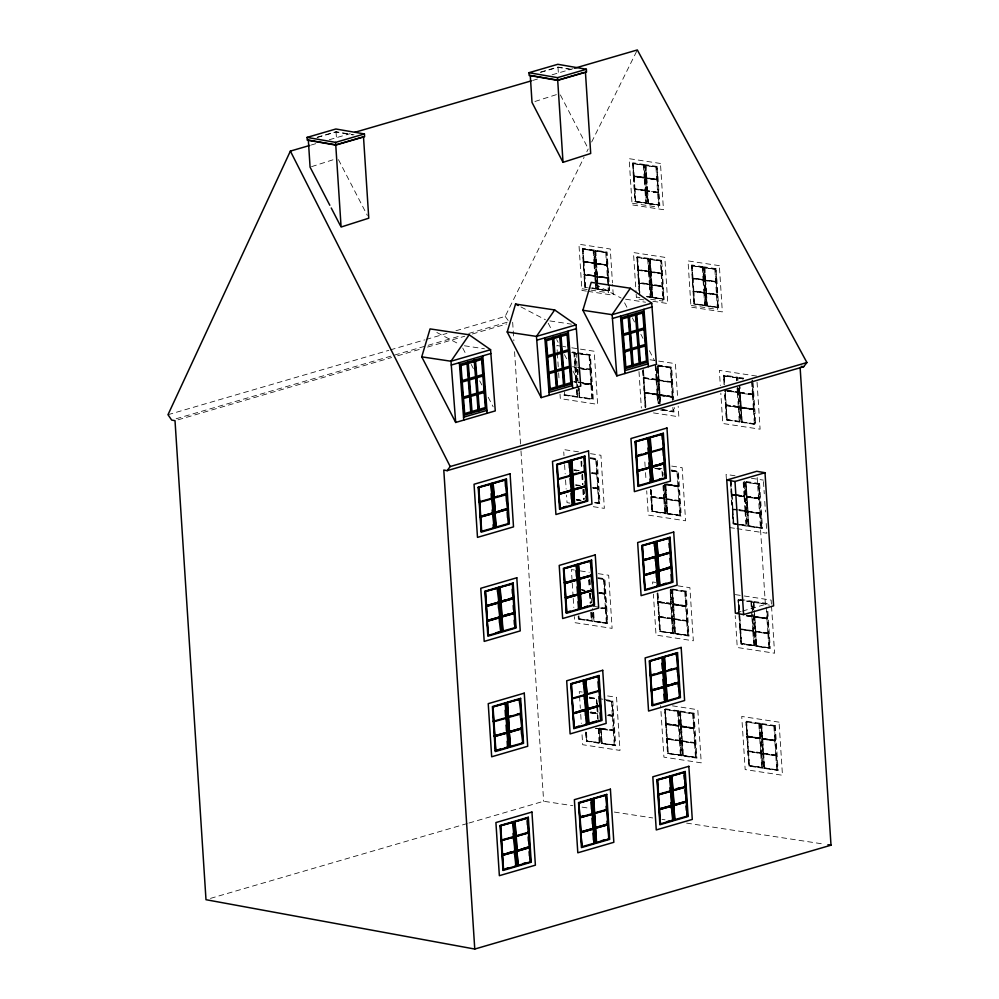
<?xml version="1.0" encoding="UTF-8"?>
<svg xmlns="http://www.w3.org/2000/svg" width="999" height="999" viewBox="0 0 999 999"><rect width="100%" height="100%" fill="white"/><g stroke="black" fill="none" stroke-linecap="round" stroke-linejoin="round"><path stroke-width="0.75" stroke-dasharray="5 3.75" d="M455.944 330.756L505.182 316.408L584.053 157.367M586.813 151.786L588.199 149.001M591.658 142.02L637.325 49.95M311.538 166.658L334.84 159.203M534.927 101.498L556.78 94.505M632.517 163.611L644.143 165.01L644.942 177.335L644.155 177.585L633.304 175.924L632.517 163.611L644.143 165.01M645.179 165.547L656.818 166.958L657.617 179.271L656.818 179.52L645.978 177.872L645.179 165.547L656.818 166.958M633.304 175.924L644.942 177.335M634.977 201.661L635.764 201.411L634.964 189.086L634.178 189.335L634.977 201.661L646.603 203.072L645.804 190.747L634.14 188.799L633.341 176.473L644.979 177.884L645.779 190.21L644.979 190.459L644.18 178.134L644.979 177.884M645.978 177.872L657.617 179.271M647.639 203.596L648.438 203.346L647.639 191.034L646.84 191.284L647.639 203.596L659.278 205.007L658.478 192.682L646.815 190.734L646.016 178.409L657.642 179.82L658.441 192.145L657.654 192.395M657.642 179.82L646.016 178.409M634.14 188.799L634.939 188.549L634.14 176.224M634.178 189.335L645.804 190.747M646.815 190.734L647.602 190.484L646.803 178.159M658.478 192.682L646.84 191.284M582.317 249.138L593.955 250.549L594.742 262.874L593.955 263.124L583.116 261.463L582.317 249.138L593.955 250.549M594.992 251.074L606.618 252.485L607.417 264.81L606.618 265.06L595.779 263.399L594.992 251.074L606.618 252.485M583.116 261.463L594.742 262.874M583.154 262.013L583.94 261.763L584.74 274.088L583.94 274.338L583.154 262.013L594.78 263.424L595.579 275.736L583.94 274.338M595.779 263.399L607.417 264.81M595.816 263.948L596.615 263.699L597.402 276.024L596.615 276.273L595.816 263.948L607.454 265.359L608.254 277.672L596.615 276.273M636.863 257.48L648.488 258.891L649.288 271.216L648.501 271.466L637.649 269.805L636.863 257.48L648.488 258.891M587.487 287.612L584.777 287.2L583.978 274.875L595.616 276.286L596.415 288.611L588.848 287.824M583.978 274.875L595.616 276.286M649.525 259.415L661.163 260.826L661.962 273.152L661.163 273.401L650.324 271.74L649.525 259.415L661.163 260.826M608.878 287.462L609.078 290.547L608.291 290.796L597.452 289.136L596.653 276.81L608.279 278.221L608.778 285.926M608.279 278.221L596.653 276.81M637.649 269.805L649.288 271.216M637.687 270.342L638.486 270.105L639.285 282.417L638.486 282.667L637.687 270.342L649.325 271.753L650.124 284.078L638.486 282.667M584.777 287.2L585.576 286.95L584.777 274.625M650.324 271.74L661.962 273.152M650.361 272.29L651.148 272.04L651.947 284.365L651.161 284.603L650.361 272.29L661.987 273.689L662.787 286.014L651.161 284.603M597.452 289.136L609.078 290.547M691.395 265.821L703.034 267.233L703.833 279.558L703.034 279.795L692.195 278.147L691.395 265.821L703.034 267.233M639.023 290.921L638.523 283.216L650.149 284.628L650.948 296.953L647.452 296.778M638.523 283.216L650.149 284.628M704.07 267.757L715.696 269.168L716.495 281.493L715.709 281.743L704.869 280.082L704.07 267.757L715.696 269.168M651.186 285.152L662.824 286.563L663.623 298.888L662.824 299.138L651.985 297.477L651.186 285.152L662.824 286.563M692.195 278.147L703.833 279.558M692.232 278.684L693.019 278.434L693.818 290.759L693.031 291.009L692.232 278.684L703.858 280.095L704.657 292.42L693.031 291.009M704.869 280.082L716.495 281.493M704.894 280.619L705.694 280.369L706.493 292.695L705.694 292.944L704.894 280.619L716.533 282.03L717.332 294.355L705.694 292.944M651.985 297.477L663.623 298.888M693.056 291.558L704.695 292.957L705.494 305.282L704.695 305.532L693.855 303.883L693.056 291.558L704.695 292.957M705.731 293.494L717.369 294.905L718.156 307.217L717.369 307.467L706.53 305.819L705.731 293.494L717.369 294.905M693.855 303.883L705.494 305.282M706.53 305.819L718.156 307.217M574.75 352.909L573.95 353.159L574.875 367.32L575.661 367.07L574.75 352.909L571.878 352.472M576.96 366.233L576.66 353.321L576.935 357.58M576.136 353.496L589.835 355.219L590.746 369.38L578.483 367.869M575.699 367.694L574.912 367.944L575.824 382.118L576.623 381.868L575.699 367.694L572.577 367.345M581.393 368.943L590.784 370.005L591.708 384.165L579.432 382.667M575.874 382.742L576.66 382.492L577.022 388.149M583.778 383.953L591.745 384.79L592.657 398.963L578.958 397.24L592.657 398.963M577.572 396.653L563.873 394.93L577.572 396.653L577.122 389.573M670.279 367.882L671.066 367.632L671.977 381.805L671.191 382.055L658.279 380.082L657.367 365.909L670.279 367.882L671.191 382.055M642.744 370.691L643.206 377.772L643.993 377.522L643.443 369.018M643.244 378.396L644.03 378.146L644.954 392.307L644.155 392.557L643.244 378.396L656.942 380.119L657.854 394.28L644.155 392.557M643.206 377.772L656.905 379.495L656.081 366.745M658.279 380.082L659.078 379.832L658.166 365.659L671.066 367.632M658.329 380.706L659.115 380.457L660.039 394.617L659.24 394.867L658.329 380.706L672.027 382.43L672.939 396.591L659.24 394.867M645.117 407.355L644.205 393.181L644.992 392.932L657.891 394.905L658.441 403.409M644.205 393.181L657.891 394.905M659.827 403.983L659.278 395.492L660.077 395.242L672.976 397.215L673.164 400.05M724.075 384.528L723.526 376.024L724.312 375.774L737.225 377.747L737.399 380.582M659.278 395.492L672.976 397.215M723.526 376.024L737.225 377.747M661.625 409.877L673.101 411.625L673.9 411.376L673.626 407.13M728.746 390.846L738.136 391.92L737.861 387.662M727.347 391.258L738.174 392.545L739.098 406.705L725.399 404.982L724.475 390.821M739.248 388.249L739.522 392.495L740.309 392.245L739.947 386.576M739.56 393.119L740.359 392.869L741.27 407.043L740.484 407.28L739.56 393.119L753.258 394.842L754.17 409.016L740.484 407.28M739.522 392.495L753.221 394.218L752.297 380.057M725.399 404.982L739.098 406.705M725.436 405.606L739.135 407.33L740.047 421.491L739.26 421.74L726.348 419.767L725.436 405.606L739.135 407.33M740.521 407.917L754.22 409.64L755.132 423.801L754.345 424.051L741.433 422.077L740.521 407.917L754.22 409.64M590.034 458.616L596.553 459.24L597.477 473.401L592.382 472.989M726.348 419.767L740.047 421.491M741.433 422.077L755.132 423.801M592.419 473.613L597.514 474.026L598.426 488.199L593.331 487.787M593.381 488.411L598.463 488.823L599.388 502.984L594.293 502.572M671.266 471.029L677.797 471.665L678.708 485.826L665.009 484.103M665.047 484.727L678.746 486.451L679.67 500.611L678.87 500.861L665.971 498.888L665.047 484.727L678.746 486.451M650.424 489.498L650.886 496.578L651.673 496.341L651.223 489.248M650.923 497.202L651.723 496.965L652.634 511.126L651.847 511.376L650.923 497.202L664.622 498.938L665.534 513.099L651.847 511.376M650.886 496.578L664.585 498.314L663.761 485.564M665.971 498.888L666.758 498.638L665.846 484.478M666.008 499.512L666.795 499.263L667.719 513.436L666.92 513.673L666.008 499.512L679.707 501.236L680.619 515.409L666.92 513.673M745.329 482.355L759.028 484.078L759.952 498.239L759.153 498.489L746.253 496.515L745.329 482.355L759.028 484.078M730.244 480.044L731.168 494.218L744.867 495.941L743.943 481.768L743.156 482.017L744.068 496.191L738.336 495.304M737.212 509.415L732.117 509.003L731.206 494.842L744.904 496.565L745.816 510.726L739.297 510.102M744.068 496.191L744.867 495.941M738.373 495.941L744.904 496.565M746.253 496.515L759.952 498.239M746.29 497.14L759.989 498.863L760.901 513.036L760.114 513.286L747.202 511.313L746.29 497.14L759.989 498.863M737.262 510.039L732.167 509.627L733.079 523.788L746.777 525.524L745.866 511.351L738.686 510.252M739.335 510.726L745.866 511.351M747.202 511.313L748.001 511.063L747.077 496.89M747.24 511.938L748.039 511.688L748.95 525.849L748.164 526.098L747.24 511.938L760.938 513.661L761.862 527.822L748.164 526.098M733.079 523.788L738.174 524.2M597.789 578.596L604.32 579.233L605.232 593.394L598.701 592.769M598.738 593.394L605.269 594.018L606.193 608.179L601.098 607.779M601.136 608.403L606.231 608.803L607.142 622.976L593.443 621.253L607.142 622.976M578.184 616.108L578.359 618.943L592.057 620.666L591.508 612.162M671.852 589.922L672.652 589.672L673.563 603.846L672.777 604.083L671.852 589.922L685.551 591.645L686.463 605.819L672.777 604.083M578.359 618.943L592.057 620.666M657.142 593.281L657.692 601.785L671.39 603.508L670.466 589.348M657.729 602.409L671.428 604.133L672.339 618.294L671.553 618.543L658.641 616.57L657.729 602.409L671.428 604.133M657.692 601.785L671.39 603.508M672.814 604.72L686.513 606.443L687.424 620.604L686.638 620.854L673.726 618.881L672.814 604.72L686.513 606.443M658.641 616.57L659.44 616.321L658.516 602.16M658.691 617.195L659.477 616.945L660.389 631.118L659.602 631.368L658.691 617.195L672.377 618.918L673.301 633.091L659.602 631.368M673.726 618.881L674.525 618.631L673.601 604.47M673.763 619.505L674.562 619.255L675.474 633.416L674.687 633.666L673.763 619.505L687.462 621.228L688.386 635.389L674.687 633.666M738.748 611.376L738.011 600.037L738.798 599.787L739.622 612.537M738.011 600.037L751.71 601.76L752.434 613.099M753.546 609.427L753.096 602.347L753.883 602.097L754.345 609.178M748.963 615.734L752.622 615.933M746.141 615.921L752.659 616.558L753.583 630.719L739.884 628.995L738.96 614.835M767.707 618.231L754.008 616.508L767.707 618.231L767.244 611.151M754.045 617.132L767.744 618.856L768.668 633.029L767.869 633.279L754.969 631.293L754.045 617.132L767.744 618.856M739.884 628.995L740.671 628.746L739.76 614.585M739.922 629.62L740.709 629.37L741.633 643.531L740.833 643.781L739.922 629.62L753.621 631.343L754.532 645.504L740.833 643.781M754.969 631.293L755.756 631.056L754.844 616.883M755.007 631.93L755.793 631.68L756.718 645.841L755.918 646.091L755.007 631.93L768.706 633.653L769.617 647.814L755.918 646.091M589.16 698.126L596.865 699.063M607.117 700.873L612.212 701.286L613.124 715.446L608.029 715.034M590.084 712.287L598.039 713.136L597.764 708.89M590.122 712.924L598.089 713.761L590.909 712.674M608.066 715.659L613.161 716.071L614.085 730.232L600.387 728.508L601.173 728.259M595.379 728.371L599.038 728.558L599.949 742.719L599.163 742.969L586.263 740.996L585.614 731.081M664.66 709.677L665.459 709.427L666.37 723.588L665.584 723.838L664.66 709.677L678.358 711.4L679.283 725.561L665.584 723.838M602.135 743.056L601.211 728.883L600.424 729.133L614.123 730.856L615.034 745.029L601.336 743.306L615.034 745.029M586.263 740.996L599.949 742.719M679.745 711.975L680.544 711.725L681.455 725.898L680.669 726.148L679.745 711.975L693.443 713.698L694.367 727.871L680.669 726.148M665.621 724.462L679.32 726.186L680.232 740.346L679.445 740.596L666.533 738.623L665.621 724.462L679.32 726.186M680.706 726.773L694.405 728.496L695.316 742.657L694.53 742.906L681.618 740.933L680.706 726.773L694.405 728.496M666.533 738.623L667.332 738.373L666.408 724.213M666.583 739.248L667.369 738.998L668.281 753.171L667.494 753.421L666.583 739.248L680.282 740.971L681.193 755.144L667.494 753.421M681.618 740.933L682.417 740.684L681.493 726.523M681.655 741.558L682.454 741.308L683.366 755.469L682.579 755.719L681.655 741.558L695.354 743.281L696.278 757.442L682.579 755.719M745.903 722.09L746.69 721.84L747.614 736.013L746.815 736.263L745.903 722.09L759.602 723.813L760.514 737.986L746.815 736.263M760.988 724.4L761.775 724.15L762.687 738.311L761.9 738.561L760.988 724.4L774.687 726.123L775.599 740.284L761.9 738.561M746.852 736.887L760.551 738.611L761.475 752.771L760.676 753.021L747.776 751.048L746.852 736.887L760.551 738.611M761.937 739.185L775.636 740.908L776.56 755.082L775.761 755.331L762.861 753.358L761.937 739.185L775.636 740.908M747.776 751.048L748.563 750.798L747.652 736.638M747.814 751.673L748.613 751.423L749.525 765.584L748.726 765.833L747.814 751.673L761.513 753.396L762.424 767.557L748.726 765.833M762.861 753.358L763.648 753.109L762.736 738.935M762.899 753.983L763.686 753.733L764.61 767.894L763.81 768.144L762.899 753.983L776.598 755.706L777.509 769.867L763.81 768.144M317.32 137.188L336.051 131.731L354.083 134.865M540.696 72.065L557.991 67.033L573.014 69.643M317.083 137.512L336.051 131.993L352.822 134.902M540.484 72.39L557.991 67.283L573.239 69.93M311.313 144.992L315.796 143.681M329.258 139.76L350.187 133.654M532.642 80.469L538.623 78.721M552.085 74.8L573.014 68.694M167.994 414.71L388.798 350.337M390.297 349.9L424.612 339.897M426.098 339.46L446.99 333.366M176.136 418.756L459.802 336.064M468.768 333.454L507.579 322.128M178.009 419.817L391.645 357.53M397.627 355.781L421.528 348.813M427.51 347.078L464.86 336.188M472.327 334.003L506.693 323.988M736.8 612.762L741.083 611.513M742.519 611.088L765.384 604.42L769.505 605.144M210.477 898.388L467.445 823.476M468.943 823.039L543.643 801.26L572.839 805.718M625.561 299.2L645.566 302.21M549.875 320.929L571.428 324.163M464.398 345.766L484.415 348.776M633.341 176.473L644.18 178.134M645.779 190.21L634.665 188.636L633.878 176.311L644.717 177.959L645.504 190.285M658.441 192.145L647.34 190.572L646.54 178.247L657.379 179.907L658.179 192.22M635.764 201.411L646.603 203.072M648.438 203.346L659.278 205.007M632.429 203.234L658.553 207.23L655.918 166.458M594.78 263.424L583.678 261.838L584.477 274.163L595.579 275.736M607.454 265.359L596.341 263.786L597.14 276.099L608.254 277.672M649.325 271.753L638.224 270.18L639.01 282.505L650.124 284.078M661.987 273.689L650.886 272.115L651.685 284.44L662.787 286.014M703.858 280.095L692.757 278.521L693.556 290.846L704.657 292.42M716.533 282.03L705.431 280.457L706.231 292.782L717.332 294.355M592.345 287.987L596.415 288.611M646.89 296.328L650.948 296.953M592.082 288.074L596.153 288.686L595.354 276.373L584.515 274.713L585.302 287.038M646.628 296.403L650.686 297.028L649.887 284.703L639.048 283.054L639.847 295.367M592.507 288.549L596.965 289.235L594.442 250.087L582.554 248.264L585.089 287.412M647.052 296.89L651.51 297.565L648.975 258.429L637.087 256.606L639.622 295.754M582.242 288.773L608.366 292.769L605.719 251.998M636.775 297.115L639.847 297.577M650.611 299.225L662.899 301.111L660.264 260.327M691.32 305.457L717.444 309.44L714.809 268.669M586.388 291.109L581.918 290.434L578.933 244.218L610.277 249.013L612.462 282.904M587.887 291.346L613.261 295.217L612.562 284.44M643.918 299.912L636.45 298.763L636.163 294.143M652.871 301.273L667.807 303.559L664.81 257.342L633.466 252.56L636.063 292.607M561.351 346.216L556.88 345.542L557.267 351.611M562.849 346.453L565.834 346.903M571.803 347.814L594.193 351.236L597.627 404.358L560.314 398.651L560.014 394.106M650.049 359.777L675.424 363.661L677.684 398.564M756.668 376.086L719.342 370.379L720.329 385.552M572.502 351.948L575.324 352.385L577.634 388.062M577.672 352.734L590.409 354.682L593.319 399.675L579.17 397.515L578.234 385.901M657.504 364.947L671.653 367.108L673.751 399.687M738.736 377.36L745.816 378.446M581.231 353.896L589.835 355.219M743.706 378.746L738.611 378.334L742.906 378.983M571.615 352.56L574.487 352.997L575.399 367.157M580.956 353.983L589.56 355.294L590.484 369.468M739.135 378.171L743.431 378.821M572.527 366.72L575.661 367.07M577.572 367.495L590.746 369.38M656.905 379.495L643.731 377.61L643.181 369.106M671.977 381.805L658.816 379.907L657.891 365.746L670.804 367.719L671.715 381.88M726.66 390.159L738.136 391.92M753.221 394.218L740.047 392.332L739.685 386.663M581.918 368.768L590.784 370.005M656.942 380.119L643.768 378.234L644.692 392.395L657.592 394.368L656.68 380.207M672.027 382.43L658.853 380.532L659.765 394.705L672.677 396.678L671.753 382.505M738.174 392.545L725.012 390.646L725.923 404.82L738.823 406.793L737.911 392.619M753.258 394.842L740.084 392.957L741.008 407.117L753.908 409.091L752.996 394.93M573.751 381.431L576.623 381.868M578.796 382.192L591.708 384.165M644.954 392.307L657.854 394.28M660.039 394.617L672.939 396.591M741.27 407.043L754.17 409.016M578.533 382.28L591.433 384.253L590.521 370.092M573.788 382.055L576.66 382.492M583.141 383.479L591.745 384.79M582.879 383.566L591.483 384.877L592.395 399.038L579.495 397.065L578.945 388.574M662.424 409.627L673.9 411.376M564.41 394.767L577.31 396.74L576.86 389.647M662.162 409.702L673.626 411.463L673.351 407.217M564.085 395.204L578.234 397.377L577.734 389.61M660.414 409.94L674.562 412.1L674.263 407.442M653.483 412.899L678.858 416.783L678.171 406.156M578.533 451.848L563.598 449.562L563.998 455.631M590.471 453.671L600.923 455.269L604.358 508.379L592.407 506.555M671.703 466.083L682.155 467.682L685.589 520.804L648.276 515.097L646.703 490.821M735.027 475.774L726.073 474.4L726.373 478.958M751.448 478.284L763.386 480.107M590.059 457.629L597.14 458.703L600.049 503.708L594.393 502.834M659.053 468.169L661.875 468.606M671.303 470.042L678.371 471.128L681.281 516.121L667.132 513.961L665.234 484.478M590.821 458.366L596.553 459.24M655.544 468.256L661.276 469.13M672.052 470.779L677.797 471.665M590.559 458.441L596.291 459.328L597.215 473.489L591.47 472.614M655.282 468.344L662.449 469.43M671.79 470.866L677.534 471.74L678.446 485.901L665.534 483.928M654.745 468.506L661.912 469.605L662.374 476.685M573.788 469.78L579.52 470.654M591.733 472.527L597.477 473.401M665.809 483.853L678.708 485.826M574.962 470.079L579.258 470.741M574.425 470.254L577.297 470.691M731.168 494.218L736.9 495.092M573.826 470.404L576.698 470.841M591.783 473.151L597.514 474.026M591.508 473.239L597.252 474.113L598.164 488.274M731.206 494.842L736.937 495.716M575.911 484.877L580.481 485.452M592.694 487.312L598.426 488.199M664.585 498.314L651.41 496.416L650.961 489.335M679.67 500.611L666.495 498.726L665.584 484.552L678.483 486.538L679.407 500.699M738.648 509.627L745.816 510.726M760.901 513.036L747.739 511.138L746.815 496.978L759.727 498.951L760.639 513.111M575.387 485.039L579.682 485.701M576.223 485.414L579.083 485.851M592.469 488.024L598.463 488.823M664.622 498.938L651.448 497.04L652.372 511.213L665.272 513.186L664.36 499.013M679.707 501.236L666.533 499.35L667.457 513.511L680.356 515.484L679.445 501.323M760.938 513.661L747.776 511.763L748.688 525.936L761.6 527.909L760.676 513.736M577.135 499.575L580.007 500.024M595.079 502.322L599.388 502.984M652.634 511.126L665.534 513.099M667.719 513.436L680.619 515.409M739.61 524.425L746.777 525.524M748.95 525.849L761.862 527.822M576.873 499.662L581.168 500.324M594.817 502.41L599.125 503.071L598.201 488.898M737.911 524.288L733.603 523.626L732.692 509.465M739.347 524.5L746.515 525.599L745.591 511.438M576.336 499.825L580.644 500.487M576.473 500.099L580.719 500.749M570.017 503.134L567.032 502.672L566.545 495.092M729.507 527.522L735.476 528.434M736.975 528.658L766.832 533.229L766.046 521.078M574.35 570.004L571.366 569.555L572.14 581.693M580.319 570.916L589.273 572.29M598.226 573.651L608.678 575.249L612.112 628.371L574.8 622.664L574.4 616.595M655.581 582.429L652.597 581.967L652.797 585.002M677.971 585.851L689.909 587.674L693.343 640.796L656.031 635.089L653.383 594.105M735.326 594.617L742.794 595.754M744.28 595.991L771.153 600.099L771.44 604.645M597.827 577.622L604.894 578.696L607.804 623.688L593.656 621.528L592.619 608.503M767.369 603.533L753.221 601.373L753.92 612.237M598.314 578.433L604.32 579.233M685.551 591.645L672.377 589.76L673.301 603.92L686.201 605.894L685.289 591.733M751.71 601.76L738.536 599.875L739.272 611.201M753.096 602.347L766.795 604.07L753.621 602.185L754.083 609.265M581.543 589.772L584.415 590.209M599.5 592.519L605.232 593.394M673.563 603.846L686.463 605.819M581.281 589.86L584.153 590.297M599.238 592.594L604.969 593.481L604.058 579.308M749.487 615.571L752.359 616.008L752.085 611.763M582.192 590.234L585.052 590.684M599.537 593.144L605.269 594.018M746.927 615.671L752.659 616.558M599.275 593.219L605.007 594.105L605.918 608.266M746.665 615.759L752.397 616.633L753.321 630.806M593.019 606.293L606.193 608.179M672.339 618.294L659.178 616.408L658.254 602.247L671.166 604.22L672.077 618.381M687.424 620.604L674.25 618.718L673.338 604.545L686.251 606.518L687.162 620.691M753.583 630.719L740.409 628.833L739.497 614.66M768.668 633.029L755.494 631.131L754.582 616.97L767.482 618.943L768.393 633.104M600.224 608.016L606.231 608.803M672.377 618.918L659.215 617.032L660.127 631.193L673.039 633.166L672.115 619.005M687.462 621.228L674.3 619.343L675.212 633.503L688.111 635.476L687.2 621.316M753.621 631.343L740.446 629.457L741.37 643.618L754.27 645.591L753.358 631.43M768.706 633.653L755.531 631.755L756.443 645.928L769.355 647.901L768.443 633.728M660.389 631.118L673.301 633.091M675.474 633.416L688.386 635.389M741.633 643.531L754.532 645.504M756.718 645.841L769.617 647.814M582.242 692.057L579.258 691.608L579.445 694.642M607.617 695.941L616.57 697.302L620.004 750.424L582.692 744.717L581.905 732.579M672.427 705.843L697.801 709.727L701.248 762.849L663.923 757.142L660.589 705.544M589.223 697.152L596.291 698.226M598.638 698.588L602.884 699.238M604.295 699.45L612.787 700.749L615.696 745.741L601.548 743.581L600.549 728.071M589.697 697.964L597.127 698.975M606.206 700.486L612.212 701.286M678.358 711.4L665.197 709.502L666.108 723.676L679.02 725.649L678.096 711.475M693.443 713.698L680.282 711.812L681.193 725.973L694.093 727.946L693.181 713.786M759.602 723.813L746.428 721.927L747.352 736.088L760.251 738.061L759.34 723.9M774.687 726.123L761.513 724.238L762.424 738.398L775.336 740.371L774.412 726.211M590.871 712.05L598.039 713.136M608.828 714.784L613.124 715.446M666.37 723.588L679.283 725.561M681.455 725.898L694.367 727.871M747.614 736.013L760.514 737.986M762.687 738.311L775.599 740.284M590.609 712.125L597.777 713.224L597.315 706.143M608.553 714.872L612.862 715.534L611.95 701.36M607.429 715.197L613.161 716.071M590.646 712.749L597.814 713.848L598.189 719.517M608.603 715.496L612.899 716.158L613.823 730.319M600.911 728.346L614.085 730.232M680.232 740.346L667.07 738.461L666.146 724.3L679.058 726.273L679.969 740.434M695.316 742.657L682.142 740.771L681.231 726.598L694.143 728.571L695.054 742.744M761.475 752.771L748.301 750.886L747.389 736.713L760.289 738.686L761.213 752.859M776.56 755.082L763.386 753.184L762.474 739.023L775.374 740.996L776.285 755.157M595.904 728.196L599.038 728.558M614.123 730.856L600.948 728.97L601.873 743.131L614.772 745.104L613.861 730.943M680.282 740.971L667.107 739.085L668.019 753.246L680.931 755.219L680.007 741.058M695.354 743.281L682.192 741.395L683.104 755.556L696.016 757.529L695.092 743.368M761.513 753.396L748.338 751.51L749.262 765.671L762.162 767.644L761.25 753.483M776.598 755.706L763.423 753.808L764.347 767.981L777.247 769.954L776.335 755.781M668.281 753.171L681.193 755.144M683.366 755.469L696.278 757.442M749.525 765.584L762.424 767.557M764.61 767.894L777.509 769.867M582.067 807.13L589.747 808.303M614.335 812.062L652.747 817.944M661.975 819.342L665.047 819.817M686.563 823.101L824.862 844.255M595.292 284.49L621.116 298.027M520.966 306.93L545.442 319.755M436.85 332.48L459.965 344.593M505.182 316.408L509.078 321.703M560.389 94.942L587.874 148.039M624.6 302.834L627.434 308.304M632.379 317.869L634.502 321.978M640.871 334.278L642.994 338.374M649.362 350.674L654.308 360.239M548.214 323.201L551.748 330.032M556.705 339.598L558.116 342.332M564.485 354.633L566.608 358.741M572.964 371.041L577.922 380.607M462.737 348.039L466.271 354.87M471.228 364.435L473.351 368.544M479.707 380.844L481.83 384.94M488.199 397.24L493.156 406.805M338.461 159.64L367.357 215.472M757.055 382.155L760.102 429.195L722.776 423.489L720.816 393.144M763.486 481.618L764.272 493.768M764.759 501.348L765.459 511.975M771.54 606.168L774.587 653.209L737.274 647.502L735.202 615.634M753.084 382.629L755.793 424.525L741.645 422.352L739.335 386.675M767.869 611.301L770.279 648.538L756.131 646.365L754.02 613.786M752.035 380.144L752.959 394.305M766.982 611.238L767.444 618.319L754.532 616.346L754.17 610.676M751.598 381.718L752.422 394.468M752.472 395.092L753.383 409.265M753.421 409.89L754.345 424.051M758.241 484.328L759.153 498.489M759.19 499.113L760.114 513.286M760.152 513.911L761.063 528.071M766.183 607.155L766.907 618.481M766.957 619.105L767.869 633.279M767.906 633.903L768.83 648.064M773.888 726.373L774.812 740.534M774.849 741.158L775.761 755.331M775.798 755.956L776.722 770.117M757.167 477.485L765.384 604.42M741.308 407.667L742.232 421.828M746.128 482.105L747.04 496.266M754.432 610.589L754.794 616.258M737.999 380.319L737.799 377.222L723.651 375.062L724.25 384.365M738.511 388.087L740.709 422.215L726.56 420.055L724.762 392.12M744.53 481.243L747.439 526.236L733.291 524.075L730.681 483.741M737.137 380.669L736.962 377.834L724.05 375.861L724.6 384.353M737.599 387.749L737.874 391.995M743.681 481.855L744.605 496.016L731.693 494.043L730.781 479.882M745.554 510.814L744.642 496.64L731.73 494.667L732.654 508.841M751.448 601.848L751.997 610.339M736.425 377.997L736.613 380.831M737.075 387.912L737.349 392.157M737.387 392.794L738.298 406.955M738.336 407.58L739.26 421.74M744.118 496.815L745.029 510.976M745.067 511.6L745.978 525.761M750.911 602.01L751.46 610.514M751.56 611.925L751.835 616.171M751.872 616.808L752.784 630.968M752.821 631.593L753.745 645.754M758.803 724.063L759.727 738.236M759.764 738.86L760.676 753.021M760.726 753.646L761.638 767.806M724.312 375.774L724.862 384.278M725.274 390.572L726.186 404.732M726.223 405.357L727.147 419.518M731.043 479.795L731.955 493.968M732.005 494.592L732.916 508.753M732.954 509.378L733.865 523.538M739.148 614.585L738.136 599.075L752.284 601.236L755.194 646.228L741.046 644.068L739.248 616.133M716.271 282.118L717.07 294.443M704.857 267.507L705.656 279.832M706.518 293.244L707.317 305.569M703.596 280.182L704.395 292.507M702.235 267.482L703.034 279.795M703.071 280.344L703.87 292.67M703.908 293.207L704.695 305.532M692.195 265.572L692.981 277.897M693.855 291.308L694.655 303.634M672.901 400.124L672.714 397.302L659.815 395.329L660.364 403.821M671.228 382.679L672.152 396.84M672.19 397.465L672.364 400.299M672.827 407.38L673.101 411.625M676.997 471.903L677.921 486.076M677.959 486.7L678.87 500.861M678.908 501.486L679.832 515.646M684.765 591.895L685.676 606.068M685.714 606.693L686.638 620.854M686.675 621.478L687.587 635.639M692.657 713.948L693.568 728.121M693.606 728.746L694.53 742.906M694.567 743.531L695.479 757.692M661.725 273.776L662.524 286.101M645.978 165.297L646.765 177.622M660.077 395.242L660.626 403.746M657.604 366.496L660.002 403.733M650.324 259.166L651.111 271.491M651.985 284.902L652.784 297.227M656.768 367.907L659.078 403.584M664.298 484.34L666.208 513.823L652.047 511.65L650.649 489.935M671.053 588.811L673.963 633.803L659.815 631.643L657.305 592.857M643.356 165.26L644.155 177.585M645.017 190.996L645.816 203.321M662.899 472.19L663.074 475.024M655.719 365.409L656.63 379.583M658.179 403.496L657.629 394.992L644.73 393.019L645.641 407.18M662.624 472.265L662.899 476.523M663.498 485.639L664.323 498.389M649.063 271.84L649.85 284.166M655.194 365.584L656.106 379.745M656.143 380.369L657.067 394.53M657.105 395.154L657.654 403.658M662.961 485.814L663.786 498.551M663.836 499.175L664.747 513.349M670.591 603.758L670.204 589.422L671.128 603.596L658.216 601.623L657.667 593.119M670.629 604.383L671.553 618.543M671.59 619.168L672.502 633.341M677.572 711.65L678.483 725.811M678.533 726.435L679.445 740.596M679.482 741.221L680.394 755.394M647.702 259.141L648.501 271.466M648.526 272.003L649.325 284.328M649.362 284.877L650.162 297.19M633.304 163.361L634.103 175.687M637.649 257.23L638.448 269.555M639.31 282.967L639.909 292.207M644.992 392.932L645.903 407.105M657.929 593.031L658.478 601.535M642.919 370.392L645.329 407.629M638.998 371.616L641.346 408.042M644.842 461.975L645.129 466.533M645.529 472.602L646.016 480.194M607.192 265.434L607.979 277.759M608.316 282.929L608.016 278.309L597.177 276.648L597.976 288.973L608.816 290.634L608.416 284.465M595.779 250.836L596.578 263.149M597.439 276.561L598.239 288.886M597.365 283.329L595.217 250.212L607.105 252.023L609.64 291.171L597.752 289.348L597.464 284.84M594.517 263.499L595.317 275.824M593.156 250.799L593.955 263.124M593.993 263.661L594.792 275.986M594.817 276.536L595.616 288.861M583.104 248.888L583.903 261.214M605.968 608.891L606.88 623.051L593.98 621.078L593.431 612.587M589.035 355.469L589.959 369.63M589.997 370.254L590.909 384.415M590.946 385.04L591.87 399.213M595.766 459.49L596.678 473.651M596.715 474.275L597.639 488.436M597.677 489.073L598.588 503.234M603.521 579.482L604.445 593.643M604.482 594.268L605.394 608.428M605.431 609.053L606.356 623.226M611.413 701.535L612.337 715.696M612.375 716.32L613.286 730.481M613.324 731.106L614.248 745.279M577.971 369.443L578.159 372.277M579.208 388.486L579.757 396.99M593.693 612.499L594.243 621.003M577.709 369.53L578.171 376.611M557.991 67.283L558.491 75.012M577.36 369.593L578.009 382.442M584.165 488.986L584.465 493.643M590.022 579.495L590.621 588.811M591.221 598.114L591.52 602.772M592.12 612.075L592.719 621.39L578.571 619.218L578.371 616.121M599.612 727.921L600.624 743.443L586.463 741.27L585.864 731.967M581.755 461.188L581.93 464.011M582.617 474.55L583.166 483.054M583.566 489.348L584.215 499.263M589.422 579.757L589.972 588.249M590.284 593.131L590.921 603.046M597.402 703.221L597.677 707.479M575.436 367.782L576.361 381.943M581.48 461.263L581.942 468.344M582.355 474.637L582.991 484.552M583.304 489.423L583.953 499.338M589.148 579.832L589.697 588.336M590.022 593.206L590.659 603.121M591.246 612.25L591.795 620.754L578.896 618.781L578.708 615.946M596.952 700.474L597.227 704.72M598.776 728.633L599.687 742.806L586.788 740.833L586.238 732.329M576.323 389.822L576.785 396.903M580.956 461.426L581.505 469.93M581.818 474.8L582.467 484.715M582.779 489.597L583.416 499.512M588.623 580.007L589.173 588.498M589.485 593.381L590.134 603.296M590.721 612.412L591.271 620.916M596.328 699.225L596.703 704.894M596.79 706.305L597.252 713.386M597.29 714.01L597.652 719.68M598.251 728.808L599.163 742.969M564.485 391.845L564.672 394.68M578.97 615.859L579.158 618.693M586.5 732.242L587.05 740.746M557.367 353.122L558.254 366.783M558.641 372.852L559.028 378.921M564.585 464.735L565.172 473.838M565.559 479.907L566.158 489.023M572.24 583.204L573.126 596.865M573.226 598.389L573.813 607.492M579.545 696.153L580.332 708.291M580.731 714.372L581.318 723.476M512.662 322.252L513.873 340.834M514.572 351.685L520.579 444.642M520.979 450.836L543.643 801.26M336.051 131.993L336.551 139.723M660.464 163.474L629.12 158.679L632.105 204.895L663.461 209.69L660.464 163.474M644.63 164.548L632.742 162.737L635.277 201.873L647.165 203.696L644.63 164.548M657.305 166.483L645.416 164.673L647.951 203.821L659.827 205.632L657.305 166.483M643.88 165.097L633.041 163.436L633.841 175.762L644.68 177.422L643.88 165.097M656.555 167.033L645.704 165.372L646.503 177.697L657.342 179.358L656.555 167.033M645.541 190.834L634.702 189.173L635.501 201.498L646.341 203.159L645.541 190.834M658.216 192.77L647.377 191.109L648.176 203.434L659.015 205.095L658.216 192.77M719.355 265.684L688.011 260.889L690.996 307.105L722.339 311.9L719.355 265.684M661.65 260.364L649.762 258.541L652.297 297.69L664.173 299.513L661.65 260.364M703.521 266.77L691.633 264.947L694.168 304.096L706.056 305.906L703.521 266.77M716.183 268.706L704.307 266.883L706.83 306.031L718.718 307.842L716.183 268.706M593.681 250.637L582.842 248.976L583.641 261.301L594.48 262.962L593.681 250.637M606.356 252.572L595.516 250.911L596.316 263.237L607.155 264.897L606.356 252.572M648.226 258.978L637.387 257.317L638.186 269.643L649.025 271.291L648.226 258.978M660.901 260.914L650.049 259.253L650.849 271.578L661.688 273.239L660.901 260.914M702.772 267.307L691.932 265.659L692.719 277.972L703.558 279.633L702.772 267.307M715.434 269.243L704.595 267.595L705.394 279.92L716.233 281.568L715.434 269.243M662.562 286.638L651.723 284.99L652.522 297.315L663.361 298.963L662.562 286.638M704.432 293.044L693.593 291.383L694.392 303.708L705.232 305.369L704.432 293.044M717.095 294.98L706.256 293.319L707.055 305.644L717.894 307.305L717.095 294.98M738.873 407.417L725.961 405.444L726.885 419.605L739.784 421.578L738.873 407.417M753.958 409.715L741.046 407.742L741.957 421.915L754.869 423.888L753.958 409.715M759.615 483.553L745.466 481.381L748.376 526.386L762.524 528.546L759.615 483.553M758.765 484.165L745.866 482.192L746.777 496.353L759.677 498.326L758.765 484.165M686.138 591.121L671.99 588.96L674.899 633.953L689.048 636.113L686.138 591.121M779.045 722.152L741.733 716.445L745.167 769.567L782.479 775.261L779.045 722.152M678.945 710.863L664.797 708.703L667.707 753.696L681.855 755.856L678.945 710.863M694.03 713.174L679.882 711.013L682.792 756.006L696.94 758.166L694.03 713.174M760.177 723.288L746.028 721.128L748.938 766.121L763.086 768.281L760.177 723.288M775.261 725.599L761.113 723.426L764.023 768.418L778.171 770.591L775.261 725.599"/><path stroke-width="1.5" d="M421.74 356.843L430.057 328.908L469.18 334.79L490.571 349.7L495.279 410.901L455.694 422.452L421.74 356.843L450.986 361.238L490.571 349.7M507.217 332.005L515.534 304.071L554.657 309.952L576.048 324.862L580.756 386.076L541.171 397.614L507.217 332.005L536.463 336.401L576.048 324.862M582.892 310.277L591.221 282.342L630.344 288.224L651.723 303.134L656.43 364.348L616.845 375.886L582.892 310.277L612.137 314.673L651.723 303.134M309.815 145.429L290.372 151.099L167.994 414.71L171.653 420.067L175.012 420.679L205.994 899.699L474.762 949.05L831.006 845.191L800.137 367.744M469.18 334.79L450.986 361.238L455.694 422.452M554.657 309.952L536.463 336.401L541.171 397.614M630.344 288.224L612.137 314.673L616.845 375.886M474.762 949.05L443.793 470.042L447.152 470.654L450.199 466.533L806.917 362.537L637.325 49.95L574.512 68.257M447.152 470.654L803.633 366.733L806.917 362.537M583.978 72.477L557.717 80.132L530.269 75.362L532.017 102.422L563.024 162.338L590.696 153.484L585.426 72.053M307.055 137.4L335.876 128.996L364.423 133.953L364.598 136.688L335.776 145.092L307.23 140.135L307.055 137.4L335.589 142.37L364.423 133.953M528.983 72.702L557.817 64.298L586.363 69.256L586.538 71.99L557.704 80.395L529.17 75.437L528.983 72.702L557.529 77.66L586.363 69.256M354.682 132.355L531.143 80.907M451.273 365.035L490.859 353.496M536.75 340.209L576.336 328.671M612.437 318.481L652.022 306.943M545.741 339.435L567.632 333.054L571.54 383.978L549.65 390.359L545.741 339.435L544.642 339.26M475.586 361.276L481.643 359.515L482.792 374.563L476.748 376.323L475.586 361.276L474.488 361.114M553.771 338.574L559.815 336.8L560.976 351.848L554.92 353.621L553.771 338.574L552.672 338.399M629.445 316.845L635.501 315.072L636.663 330.12L630.606 331.893L629.445 316.845L628.359 316.671M636.75 314.71L642.794 312.949L643.955 327.997L637.899 329.757L636.75 314.71L635.651 314.548M476.86 377.772L482.904 375.999L484.065 391.059L478.009 392.819L476.86 377.772L475.761 377.61M547.739 357.192L553.796 355.419L554.944 370.467L548.901 372.24L547.739 357.192L546.64 357.018M630.719 333.329L636.775 331.568L637.924 346.616L631.88 348.389L630.719 333.329L629.62 333.167M470.829 396.391L476.885 394.63L478.034 409.677L471.99 411.438L470.829 396.391L469.73 396.228M563.598 369.43L569.655 367.657L570.816 382.717L564.76 384.478L563.598 369.43L562.499 369.268M624.687 351.96L630.744 350.187L631.905 365.234L625.849 367.008L624.687 351.96L623.588 351.785M463.536 417.22L486.988 410.389M549.013 392.382L572.464 385.552M624.7 370.666L648.139 363.823M491.046 483.953L478.583 487.587L479.495 501.748L492.232 498.164L491.046 483.953L491.958 498.114M493.144 483.341L494.055 497.502L493.144 483.341L505.606 479.707L506.518 493.868M557.03 464.71L569.767 461.126L570.679 475.299L557.942 478.883L557.03 464.71L569.767 461.126M650.037 437.599L662.774 434.016L663.686 448.176L650.948 451.76L650.037 437.599L662.774 434.016M478.034 487.487L491.321 484.003M493.419 483.391L505.881 479.757L506.793 493.918L494.055 497.502M571.041 460.377L584.328 456.88L585.239 471.053L572.502 474.637L571.59 460.464L584.053 456.83L584.964 471.004M634.927 441.745L648.214 438.261L649.125 452.422L636.388 456.006L635.476 441.845L647.939 438.211L648.851 452.372M494.892 497.002L497.664 496.191M501.823 494.98L504.582 494.18M573.339 474.138L576.111 473.326M638.611 455.107L641.383 454.295M645.529 453.084L649.125 452.422M479.907 516.446L493.181 512.949L492.27 498.788L479.532 502.372L480.457 516.533L492.907 512.899L491.995 498.738M494.093 498.126L506.83 494.542L507.754 508.703L495.292 512.337L494.093 498.126L495.292 512.337M557.979 479.508L570.716 475.924L571.64 490.084L559.178 493.718L557.979 479.508L559.178 493.718M572.914 489.323L586.201 485.839L585.277 471.678L572.552 475.262L573.463 489.423L585.926 485.789L585.002 471.628M636.8 470.704L650.087 467.207L649.163 453.047L636.425 456.63L637.35 470.804L649.812 467.17L648.888 452.997M650.998 452.385L663.736 448.801L664.647 462.962L652.185 466.595L650.998 452.385L652.185 466.595M501.386 510.177L504.158 509.365M652.747 466.058L655.519 465.247M659.665 464.036L662.437 463.224M495.017 512.287L507.48 508.653L506.555 494.493M558.903 493.668L571.366 490.034L570.441 475.874M651.91 466.558L664.372 462.924L663.461 448.751M495.054 512.912L495.966 527.085L495.054 512.912L507.517 509.29L508.429 523.451M558.941 494.293L560.127 508.503L558.941 494.293L571.403 490.659L572.315 504.82M651.947 467.182L652.859 481.343L651.947 467.182L664.41 463.548L665.322 477.709M479.945 517.07L493.231 513.573L494.143 527.747L481.406 531.331L480.494 517.157L492.957 513.536L493.868 527.697M495.329 512.962L507.792 509.328L508.703 523.501L495.966 527.085M559.215 494.343L571.678 490.709L572.589 504.87L559.852 508.454M572.951 489.947L586.238 486.463L587.15 500.624L574.413 504.208L573.501 490.047L585.963 486.413L586.875 500.574M636.838 471.328L650.124 467.832L651.036 482.005L638.299 485.589L637.387 471.428L649.85 467.794L650.761 481.955M652.222 467.22L664.685 463.586L665.596 477.759L652.859 481.343M563.461 507.155L566.233 506.343M659.24 479.233L662.012 478.421M726.76 480.044L756.767 471.291L765.009 472.727L773.613 605.856L743.606 614.61L735.364 613.174L726.76 480.044L734.989 481.468L765.009 472.727M499.875 587.362L512.612 583.778L513.523 597.939L501.061 601.573L499.875 587.362L512.612 583.778M563.748 568.743L576.211 565.109L577.135 579.27L564.672 582.904L563.748 568.743L576.485 565.147L577.41 579.32L564.123 582.804M590.784 560.864L578.321 564.497L579.233 578.658L591.695 575.024L590.784 560.864L591.97 575.074L578.683 578.558M656.768 541.62L669.505 538.036L670.416 552.197L657.954 555.831L656.768 541.62L669.505 538.036M484.752 591.508L498.039 588.024L498.963 602.185L486.226 605.769L485.302 591.608L497.764 587.974L498.688 602.135L486.226 605.769M577.772 564.398L591.058 560.901M641.645 545.766L654.932 542.282L655.856 556.443L643.393 560.077L642.195 545.866L654.657 542.232L655.581 556.406L643.119 560.027M501.623 601.023L504.395 600.224M508.541 599.013L511.313 598.201M573.813 579.982L577.41 579.32M642.569 559.939L645.342 559.128M652.26 557.117L655.856 556.443M500.786 601.523L513.249 597.889L512.337 583.728M657.679 555.781L670.142 552.147L669.23 537.986M486.263 606.393L498.726 602.759L499.637 616.932L487.175 620.566L486.263 606.393L499.001 602.809L499.912 616.982L487.175 620.566M500.824 602.147L513.286 598.513L514.21 612.687L501.748 616.321L500.824 602.147L513.561 598.563L514.473 612.737L501.198 616.221M564.71 583.528L577.172 579.895L578.084 594.055L565.621 597.689L564.71 583.528L577.447 579.944L578.359 594.105L565.072 597.602M657.717 556.406L670.179 552.784L671.103 566.945L658.641 570.579L657.717 556.406L670.454 552.822L671.378 566.995L658.641 570.579M578.721 579.183L592.007 575.699L592.931 589.86L580.469 593.493L579.27 579.283L591.733 575.649L592.657 589.81L580.194 593.443M642.607 560.564L655.893 557.067L656.805 571.241L644.343 574.875L643.156 560.651L655.619 557.03L656.53 571.191L644.068 574.825M505.344 615.009L508.116 614.198M570.616 595.978L573.389 595.179M666.395 568.056L669.168 567.257M487.212 621.191L488.411 635.401L487.212 621.191L499.675 617.557L500.599 631.718M513.698 613.211L514.522 613.361L515.434 627.522L502.697 631.106L501.785 616.945L514.248 613.311L515.159 627.472M577.584 594.592L578.396 594.73L579.32 608.891L566.583 612.487L565.659 598.314L578.121 594.68L579.045 608.853M644.118 575.449L645.029 589.61L644.118 575.449L656.568 571.815L657.492 585.976M670.591 567.469L671.415 567.619L672.327 581.78L659.59 585.364L658.678 571.203L671.141 567.569L672.052 581.73M487.487 621.241L499.95 617.607L500.874 631.768L488.136 635.352M501.785 616.945L514.522 613.361M565.659 598.314L578.396 594.73M579.682 593.98L592.969 590.484L593.881 604.645L581.143 608.241L580.232 594.068L592.694 590.434L593.606 604.607M644.38 575.499L656.842 571.865L657.767 586.026L645.029 589.61M658.678 571.203L671.415 567.619M495.891 632.829L498.663 632.03M567.42 611.987L570.192 611.176M584.752 606.93L587.524 606.118M663.199 584.065L665.971 583.254M504.682 703.259L505.506 703.396L506.418 717.557L493.681 721.153L492.769 706.98L505.232 703.346L506.143 717.519M585.776 679.869L586.962 694.08L585.776 679.869L598.239 676.236L599.15 690.396M661.575 657.517L662.399 657.654L663.311 671.827L650.574 675.411L649.662 661.238L662.125 657.604L663.036 671.778M492.769 706.98L505.506 703.396M506.78 702.647L520.067 699.15L520.979 713.311L508.241 716.907L507.33 702.734L519.792 699.1L520.704 713.274M570.666 684.015L583.953 680.531L584.865 694.692L572.127 698.276L571.216 684.115L583.678 680.481L584.59 694.642M586.051 679.919L598.513 676.286L599.425 690.446L586.688 694.03M649.662 661.238L662.399 657.654M663.673 656.905L676.96 653.408L677.871 667.582L665.134 671.166L664.223 656.992L676.685 653.358L677.597 667.532M507.692 716.807L510.464 715.996M517.395 713.985L520.979 713.311M651.41 674.912L654.183 674.1M658.341 672.889L661.101 672.077M668.743 669.854L671.515 669.043M494.093 735.838L507.38 732.354L506.456 718.194L493.718 721.778L494.642 735.938L507.105 732.304L506.181 718.144M521.028 713.948L508.291 717.532L509.203 731.693L521.94 728.109L521.028 713.948L520.204 713.798L520.479 718.044M572.165 698.9L584.902 695.316L585.826 709.477L573.364 713.111L572.165 698.9L573.364 713.111M599.2 691.021L600.112 705.194L587.649 708.828L586.738 694.655L599.475 691.071L600.387 705.232L587.1 708.728M663.074 672.402L663.998 686.563L651.535 690.197L650.611 676.036L663.348 672.452L664.273 686.613L650.986 690.097M677.921 668.206L665.184 671.79L666.096 685.951L678.833 682.367L677.921 668.206L677.097 668.056L677.372 672.302M579.457 710.951L582.23 710.152M665.546 685.851L668.319 685.052M672.477 683.84L675.237 683.029M509.203 731.693L521.665 728.059L520.754 713.898M573.089 713.074L585.551 709.44L584.627 695.267M666.096 685.951L678.558 682.317L677.647 668.156M509.24 732.317L510.439 746.528L509.24 732.317L521.703 728.683L522.627 742.844M573.126 713.698L574.313 727.909L573.126 713.698L585.589 710.064L586.5 724.225M599.6 705.719L600.424 705.856L601.348 720.029L588.611 723.613L587.687 709.452L600.149 705.818L601.073 719.979M494.13 736.463L507.417 732.979L508.329 747.14L495.591 750.724L494.68 736.563L507.142 732.929L508.054 747.09M509.515 732.367L521.977 728.733L522.902 742.894L510.164 746.478M573.401 713.736L585.864 710.102L586.775 724.275L574.038 727.859M587.687 709.452L600.424 705.856M651.023 690.734L664.31 687.237L665.222 701.398L652.484 704.982L651.573 690.821L664.035 687.187L664.947 701.36M665.584 686.475L678.87 682.991L679.795 697.152L667.057 700.736L666.133 686.575L678.596 682.941L679.52 697.102M497.814 749.824L500.586 749.013M504.745 747.801L508.329 747.14M576.261 726.96L579.033 726.148M590.821 722.714L596.366 721.091M515.022 821.64L515.934 835.801L515.022 821.64L527.484 818.006L528.396 832.167M578.896 803.009L579.82 817.17L578.896 803.009L591.358 799.375L592.282 813.536M671.915 775.898L672.827 790.059L671.915 775.898L684.377 772.264L685.289 786.425M499.9 825.786L513.186 822.289L514.11 836.463L501.373 840.047L500.449 825.886L512.912 822.252L513.836 836.413M515.297 821.678L527.759 818.044L528.671 832.217L515.934 835.801M579.17 803.059L591.633 799.425L592.557 813.586L579.82 817.17M592.919 798.663L606.206 795.179L607.117 809.34L594.38 812.924L593.468 798.763L605.931 795.129L606.843 809.29M656.805 780.044L670.079 776.56L671.003 790.721L658.266 794.305L657.354 780.144L669.817 776.51L670.729 790.671M672.19 775.936L684.652 772.314L685.564 786.475L672.827 790.059M580.656 816.67L583.428 815.871M676.435 788.748L679.208 787.949M515.971 836.425L528.434 832.791L529.358 846.952L516.895 850.586L515.971 836.425L528.708 832.841L529.632 847.002L516.895 850.586M579.857 817.794L592.32 814.173L593.231 828.333L580.769 831.967L579.857 817.794L592.594 814.21L593.506 828.383L580.769 831.967M672.864 790.684L685.326 787.05L686.251 801.21L673.788 804.844L672.864 790.684L685.601 787.1L686.525 801.26L673.788 804.844M500.861 840.571L514.148 837.087L515.059 851.248L501.773 854.744L504.545 853.933M593.868 813.461L607.155 809.964L608.079 824.138L594.792 827.622L597.564 826.81M657.754 794.829L671.041 791.345L671.952 805.506L658.678 809.003M508.703 852.721L511.476 851.91M523.264 848.476L527.422 847.264M604.482 824.799L608.079 824.138M516.933 851.21L518.119 865.421L516.933 851.21L529.395 847.577L530.307 861.75M580.819 832.592L582.005 846.802L580.819 832.592L593.281 828.958L594.193 843.119M673.826 805.469L674.737 819.642L673.826 805.469L686.288 801.835L687.2 816.008M501.823 855.369L515.109 851.872L516.021 866.033L503.284 869.63L502.372 855.456L514.835 851.822L515.746 865.996M517.207 851.26L529.67 847.627L530.581 861.787L517.844 865.384M581.093 832.642L593.556 829.008L594.467 843.168L581.73 846.752M594.83 828.246L608.116 824.762L609.028 838.923L596.291 842.507L595.379 828.346L607.842 824.712L608.753 838.873M658.716 809.627L672.002 806.131L672.914 820.304L660.177 823.888L659.265 809.714L671.728 806.081L672.639 820.254M674.1 805.519L686.563 801.885L687.474 816.058L674.737 819.642M505.506 868.718L508.279 867.919M522.839 863.673L525.611 862.861M601.286 840.796L604.058 839.997M666.558 821.765L669.318 820.966M627.622 315.409L628.721 315.572L632.629 366.496M473.763 359.852L474.85 360.015L478.771 410.939M801.235 366.371L803.633 366.733M827.934 844.717L831.006 845.191M647.389 438.111L648.214 438.261M662.861 448.039L663.686 448.176M662.911 448.663L663.736 448.801M650.948 451.76L650.312 437.649M648.339 452.909L649.163 453.047M635.839 455.919L636.663 456.056L635.751 441.895M635.876 456.543L636.7 456.68L637.624 470.841M663.823 462.824L664.647 462.962M663.86 463.449L664.685 463.586M650.087 467.207L649.263 467.07L648.988 462.824M649.3 467.694L650.124 467.832M583.503 456.743L584.328 456.88M664.785 477.609L665.596 477.759M651.036 482.005L650.212 481.855L650.037 479.021M585.239 471.053L584.415 470.904L584.053 465.234M584.465 471.528L585.277 471.678M637.749 485.489L638.573 485.639L637.662 471.466M571.952 474.537L572.777 474.675L571.865 460.514M572.002 475.162L572.814 475.299L573.738 489.473M569.855 475.149L570.679 475.299M569.892 475.774L570.716 475.924M557.942 478.883L557.305 464.76M586.201 485.839L585.377 485.689L585.102 481.443M585.414 486.313L586.238 486.463M570.816 489.935L571.64 490.084M570.854 490.559L571.678 490.709M505.057 479.607L505.881 479.757M587.15 500.624L586.326 500.487L586.051 496.228M573.863 504.12L574.687 504.258L573.776 490.097M571.765 504.732L572.589 504.87M505.969 493.768L506.793 493.918M506.018 494.405L506.83 494.542M492.232 498.164L491.408 498.014L491.133 493.768M491.446 498.651L492.27 498.788M478.946 501.648L479.77 501.798L478.858 487.637M478.983 502.272L479.807 502.422L480.719 516.583M506.93 508.566L507.754 508.703M506.968 509.19L507.792 509.328M493.181 512.949L492.37 512.812L492.182 509.977M492.407 513.436L493.231 513.573M654.932 542.282L654.108 542.145L654.382 546.391M507.879 523.351L508.703 523.501M669.592 552.06L670.416 552.197M669.63 552.684L670.454 552.822M494.143 527.747L493.319 527.597L493.131 524.762M655.893 557.067L655.069 556.93L655.344 561.176M480.856 531.231L481.68 531.381L480.769 517.207M670.554 566.845L671.378 566.995M655.981 571.091L656.805 571.241M656.842 571.865L656.031 571.715L656.393 577.385M672.327 581.78L671.503 581.643L671.053 574.55M575.661 565.009L576.485 565.147M659.04 585.277L659.864 585.414L658.953 571.253M656.942 585.889L657.767 586.026M591.146 574.924L591.97 575.074M592.007 575.699L591.183 575.549L591.371 578.384M576.623 579.795L577.447 579.944M592.107 589.722L592.931 589.86M592.969 590.484L592.145 590.347L592.419 594.592M577.534 593.968L578.359 594.105M498.039 588.024L497.215 587.874L497.49 592.132M593.056 604.507L593.881 604.645M581.143 608.241L580.506 594.118M579.32 608.891L578.496 608.753L578.034 601.673M512.699 597.802L513.523 597.939M512.737 598.426L513.561 598.563M566.033 612.387L566.858 612.524L565.933 598.364M498.139 602.047L498.963 602.185M499.001 602.809L498.176 602.672L498.538 608.329M513.661 612.587L514.473 612.737M499.088 616.833L499.912 616.982M499.95 617.607L499.125 617.457L499.5 623.126M676.96 653.408L676.136 653.271L676.323 656.106M514.61 627.372L515.434 627.522M502.147 631.006L502.972 631.156L502.06 616.995M500.049 631.618L500.874 631.768M677.06 667.432L677.871 667.582M664.597 671.066L665.409 671.216L664.497 657.042M664.635 671.69L665.459 671.84L666.37 686.001M662.487 671.678L663.311 671.827M662.524 672.302L663.348 672.452M650.024 675.312L650.849 675.461L649.937 661.288M650.611 676.036L651.81 690.247M678.009 682.217L678.833 682.367M678.87 682.991L678.046 682.854L678.321 687.1M663.448 686.475L664.273 686.613M663.486 687.1L664.31 687.237M597.689 676.136L598.513 676.286M678.97 697.015L679.795 697.152M583.953 680.531L583.129 680.381L583.404 684.64M667.057 700.736L666.408 686.625M664.397 701.261L665.222 701.398M598.601 690.309L599.425 690.446M598.651 690.933L599.475 691.071M651.935 704.894L652.759 705.032L651.847 690.871M586.738 694.655L587.924 708.865M584.04 694.555L584.865 694.692M584.902 695.316L584.078 695.179L584.353 699.425M572.127 698.276L571.49 684.165M599.562 705.094L600.387 705.232M585.002 709.34L585.826 709.477M585.039 709.964L585.864 710.102M520.067 699.15L519.243 699.013L519.517 703.259M600.524 719.879L601.348 720.029M588.061 723.513L588.886 723.663L587.961 709.49M585.951 724.125L586.775 724.275M508.241 716.907L507.604 702.784M507.742 717.432L508.566 717.569L509.478 731.743M505.594 717.419L506.418 717.557M505.631 718.044L506.456 718.194M493.131 721.053L493.956 721.191L493.044 707.03M493.169 721.678L493.993 721.815L494.917 735.988M521.116 727.959L521.94 728.109M521.977 728.733L521.153 728.583L521.528 734.253M506.555 732.205L507.38 732.354M506.593 732.829L507.417 732.979M522.077 742.756L522.902 742.894M683.828 772.165L684.652 772.314M669.268 776.41L670.079 776.56M495.042 750.636L495.866 750.773L494.955 736.613M684.74 786.325L685.564 786.475M684.777 786.95L685.601 787.1M671.003 790.721L670.179 790.571L669.992 787.749M670.217 791.196L671.041 791.345M657.717 794.205L658.541 794.355L657.617 780.194M685.701 801.123L686.525 801.26M685.739 801.747L686.563 801.885M671.952 805.506L671.128 805.369L670.953 802.534M672.002 806.131L671.178 805.993L671.353 808.828M605.382 795.042L606.206 795.179M590.821 799.287L591.633 799.425M686.65 815.908L687.474 816.058M672.09 820.154L672.914 820.304M607.117 809.34L606.293 809.202L606.118 806.368M606.331 809.827L607.155 809.964M659.627 823.788L660.451 823.938L659.54 809.764M593.831 812.836L594.655 812.974L593.743 798.813M591.733 813.448L592.557 813.586M591.77 814.073L592.594 814.21M607.292 824.612L608.116 824.762M592.682 828.233L593.506 828.383M592.732 828.858L593.556 829.008M526.935 817.906L527.759 818.044M512.362 822.152L513.186 822.289M608.204 838.785L609.028 838.923M595.741 842.407L596.565 842.557L595.654 828.396M593.643 843.031L594.467 843.168M527.847 832.067L528.671 832.217M527.884 832.691L528.708 832.841M514.11 836.463L513.286 836.313L513.099 833.478M514.148 837.087L513.324 836.937L513.511 839.772M500.824 839.947L501.648 840.097L500.724 825.923M528.808 846.865L529.632 847.002M528.846 847.489L529.67 847.627M514.235 851.111L515.059 851.248M515.109 851.872L514.285 851.735L514.46 854.57M529.757 861.65L530.581 861.787M515.197 865.896L516.021 866.033M502.734 869.53L503.558 869.667L502.647 855.506M515.534 304.071L518.256 305.507M329.82 205.257L310.077 167.133L308.329 140.072L335.776 144.843L363.499 136.763L368.768 218.194L341.096 227.035L335.589 142.37M331.231 207.979L340.384 225.674M290.372 151.099L450.199 466.533M643.943 309.29L648.363 366.695M636.013 313.449L639.934 364.373M620.504 316.121L624.924 373.526M568.269 331.019L572.677 388.424M560.327 335.177L564.248 386.101M553.034 337.3L556.955 388.224M544.817 337.849L549.238 395.254M482.792 355.856L487.2 413.261M467.557 362.137L471.478 413.062M459.353 362.687L463.761 420.092M734.989 481.468L743.606 614.61M662.499 433.966L663.411 448.126M661.95 433.866L662.312 439.535M662.999 450.074L663.361 455.744M663.96 464.86L664.323 470.529M669.043 543.556L669.318 547.814M670.004 558.354L670.279 562.599M684.015 774.999L684.29 779.245M684.964 789.784L685.239 794.043M686.013 805.993L686.288 810.239M657.042 541.67L657.954 555.831M657.991 556.455L658.915 570.629M673.139 790.733L674.063 804.894M648.026 448.027L648.301 452.285M661.937 663.186L662.312 668.843M662.986 679.382L663.348 685.052M663.948 694.18L664.31 699.837M642.469 545.916L643.393 560.077M643.431 560.701L644.343 574.875M658.578 794.979L659.49 809.14M590.234 560.764L590.409 563.598M598.051 681.805L598.426 687.474M599.013 696.59L599.375 702.26M600.062 712.799L600.424 718.468M607.067 821.153L607.255 823.988M557.529 77.66L563.024 162.338M578.596 564.535L579.507 578.708M579.545 579.333L580.469 593.493M594.692 813.598L595.616 827.771M569.492 461.076L570.404 475.249M569.03 462.4L569.393 468.069M570.079 478.608L570.441 484.278M571.028 493.394L571.403 499.063M576.036 570.679L576.398 576.336M577.085 586.875L577.447 592.544M585.127 711.375L585.402 715.634M590.996 802.11L591.458 809.202M592.045 818.318L592.407 823.988M593.006 833.116L593.456 840.196M564.023 568.781L564.947 582.954M564.984 583.578L565.896 597.739M580.132 817.844L581.043 832.017M505.144 481.031L505.519 486.688M506.106 495.816L506.468 501.486M507.155 512.025L507.517 517.682M512.15 589.298L512.425 593.543M513.199 605.506L513.474 609.752M514.148 620.292L514.423 624.55M527.11 820.741L527.385 824.987M528.159 836.95L528.434 841.195M529.12 851.735L529.395 855.981M500.149 587.412L501.061 601.573M501.098 602.197L502.01 616.358M516.246 836.475L517.17 850.636M505.132 710.339L505.506 716.008M506.093 725.124L506.456 730.793M507.142 741.333L507.504 747.002M485.576 591.658L486.501 605.819M486.538 606.443L487.45 620.604M501.685 840.721L502.597 854.882M482.155 357.892L460.264 364.26L464.173 415.197L486.063 408.816L482.155 357.892M643.306 311.326L621.415 317.707L625.337 368.631L647.227 362.25L643.306 311.326M467.045 363.761L460.989 365.534L462.15 380.582L468.206 378.808L467.045 363.761M474.338 361.638L468.294 363.399L469.443 378.446L475.499 376.685L474.338 361.638M552.522 338.936L546.465 340.696L547.627 355.744L553.683 353.983L552.522 338.936M567.12 334.677L561.063 336.438L562.225 351.486L568.269 349.725L567.12 334.677M628.209 317.207L622.152 318.968L623.314 334.016L629.37 332.255L628.209 317.207M468.319 380.257L462.262 382.018L463.424 397.078L469.48 395.304L468.319 380.257M475.611 378.134L469.555 379.895L470.716 394.942L476.773 393.181L475.611 378.134M561.088 353.296L555.032 355.057L556.193 370.105L562.25 368.344L561.088 353.296M568.381 351.173L562.325 352.934L563.486 367.982L569.542 366.221L568.381 351.173M629.47 333.691L623.426 335.464L624.575 350.512L630.631 348.751L629.47 333.691M644.068 329.445L638.011 331.206L639.173 346.253L645.229 344.493L644.068 329.445M469.58 396.753L463.536 398.514L464.685 413.561L470.741 411.8L469.58 396.753M484.178 392.495L478.121 394.268L479.283 409.315L485.339 407.542L484.178 392.495M555.057 371.915L549.013 373.676L550.162 388.736L556.218 386.963L555.057 371.915M562.362 369.792L556.306 371.553L557.467 386.601L563.511 384.84L562.362 369.792M638.036 348.064L631.98 349.825L633.141 364.872L639.198 363.112L638.036 348.064M645.342 345.941L639.285 347.702L640.434 362.749L646.49 360.989L645.342 345.941M510.077 473.751L474.05 484.253L477.485 537.375L513.511 526.873L510.077 473.751M588.523 450.886L552.497 461.388L555.931 514.51L591.957 503.996L588.523 450.886M666.97 428.009L630.943 438.524L634.377 491.633L670.404 481.131L666.97 428.009M491.87 483.204L478.209 487.187L481.118 532.18L494.78 528.196L491.87 483.204M506.443 478.958L492.782 482.942L495.691 527.934L509.353 523.951L506.443 478.958M570.317 460.327L556.655 464.31L559.565 509.303L573.226 505.319L570.317 460.327M584.89 456.081L571.228 460.064L574.138 505.057L587.799 501.073L584.89 456.081M648.763 437.462L635.102 441.446L638.011 486.438L651.673 482.455L648.763 437.462M663.336 433.216L649.675 437.2L652.584 482.192L666.246 478.209L663.336 433.216M516.808 577.772L480.769 588.286L484.203 641.395L520.242 630.893L516.808 577.772M595.254 554.907L559.215 565.409L562.649 618.531L598.688 608.029L595.254 554.907M673.701 532.03L637.662 542.544L641.096 595.654L677.135 585.152L673.701 532.03M498.601 587.225L484.94 591.208L487.849 636.201L501.51 632.217L498.601 587.225M513.161 582.979L499.5 586.962L502.41 631.955L516.071 627.971L513.161 582.979M577.047 564.348L563.386 568.331L566.296 613.324L579.957 609.34L577.047 564.348M591.608 560.102L577.946 564.085L580.856 609.078L594.517 605.094L591.608 560.102M655.494 541.483L641.833 545.466L644.742 590.459L658.403 586.475L655.494 541.483M670.054 537.237L656.393 541.221L659.303 586.213L672.964 582.23L670.054 537.237M524.263 693.156L488.236 703.658L491.67 756.78L527.709 746.265L524.263 693.156M602.722 670.279L566.683 680.794L570.117 733.903L606.156 723.401L602.722 670.279M681.168 647.414L645.129 657.916L648.563 711.038L684.602 700.524L681.168 647.414M506.068 702.597L492.395 706.58L495.304 751.573L508.978 747.589L506.068 702.597M520.629 698.351L506.968 702.334L509.877 747.327L523.538 743.343L520.629 698.351M584.515 679.732L570.841 683.716L573.751 728.708L587.424 724.725L584.515 679.732M599.075 675.486L585.414 679.47L588.324 724.462L601.985 720.479L599.075 675.486M662.961 656.855L649.288 660.839L652.197 705.831L665.871 701.847L662.961 656.855M677.522 652.609L663.86 656.593L666.77 701.585L680.431 697.602L677.522 652.609M531.955 812.05L495.916 822.552L499.363 875.673L535.389 865.171L531.955 812.05M610.401 789.173L574.363 799.687L577.809 852.796L613.836 842.294L610.401 789.173M688.848 766.308L652.822 776.81L656.256 829.932L692.282 819.43L688.848 766.308M513.748 821.49L500.087 825.474L502.997 870.466L516.658 866.483L513.748 821.49M528.321 817.244L514.647 821.228L517.557 866.22L531.231 862.237L528.321 817.244M592.195 798.626L578.533 802.609L581.443 847.602L595.104 843.618L592.195 798.626M606.768 794.38L593.094 798.363L596.003 843.356L609.677 839.372L606.768 794.38M670.641 775.761L656.98 779.732L659.889 824.737L673.551 820.753L670.641 775.761M685.214 771.503L671.54 775.486L674.45 820.491L688.124 816.508L685.214 771.503M513.873 837.037L501.411 840.671L502.322 854.832L514.785 851.198L513.873 837.037M606.88 809.927L594.417 813.548L595.342 827.721L607.804 824.088L606.88 809.927M670.766 791.295L658.304 794.929L659.215 809.09L671.678 805.456L670.766 791.295"/></g></svg>
